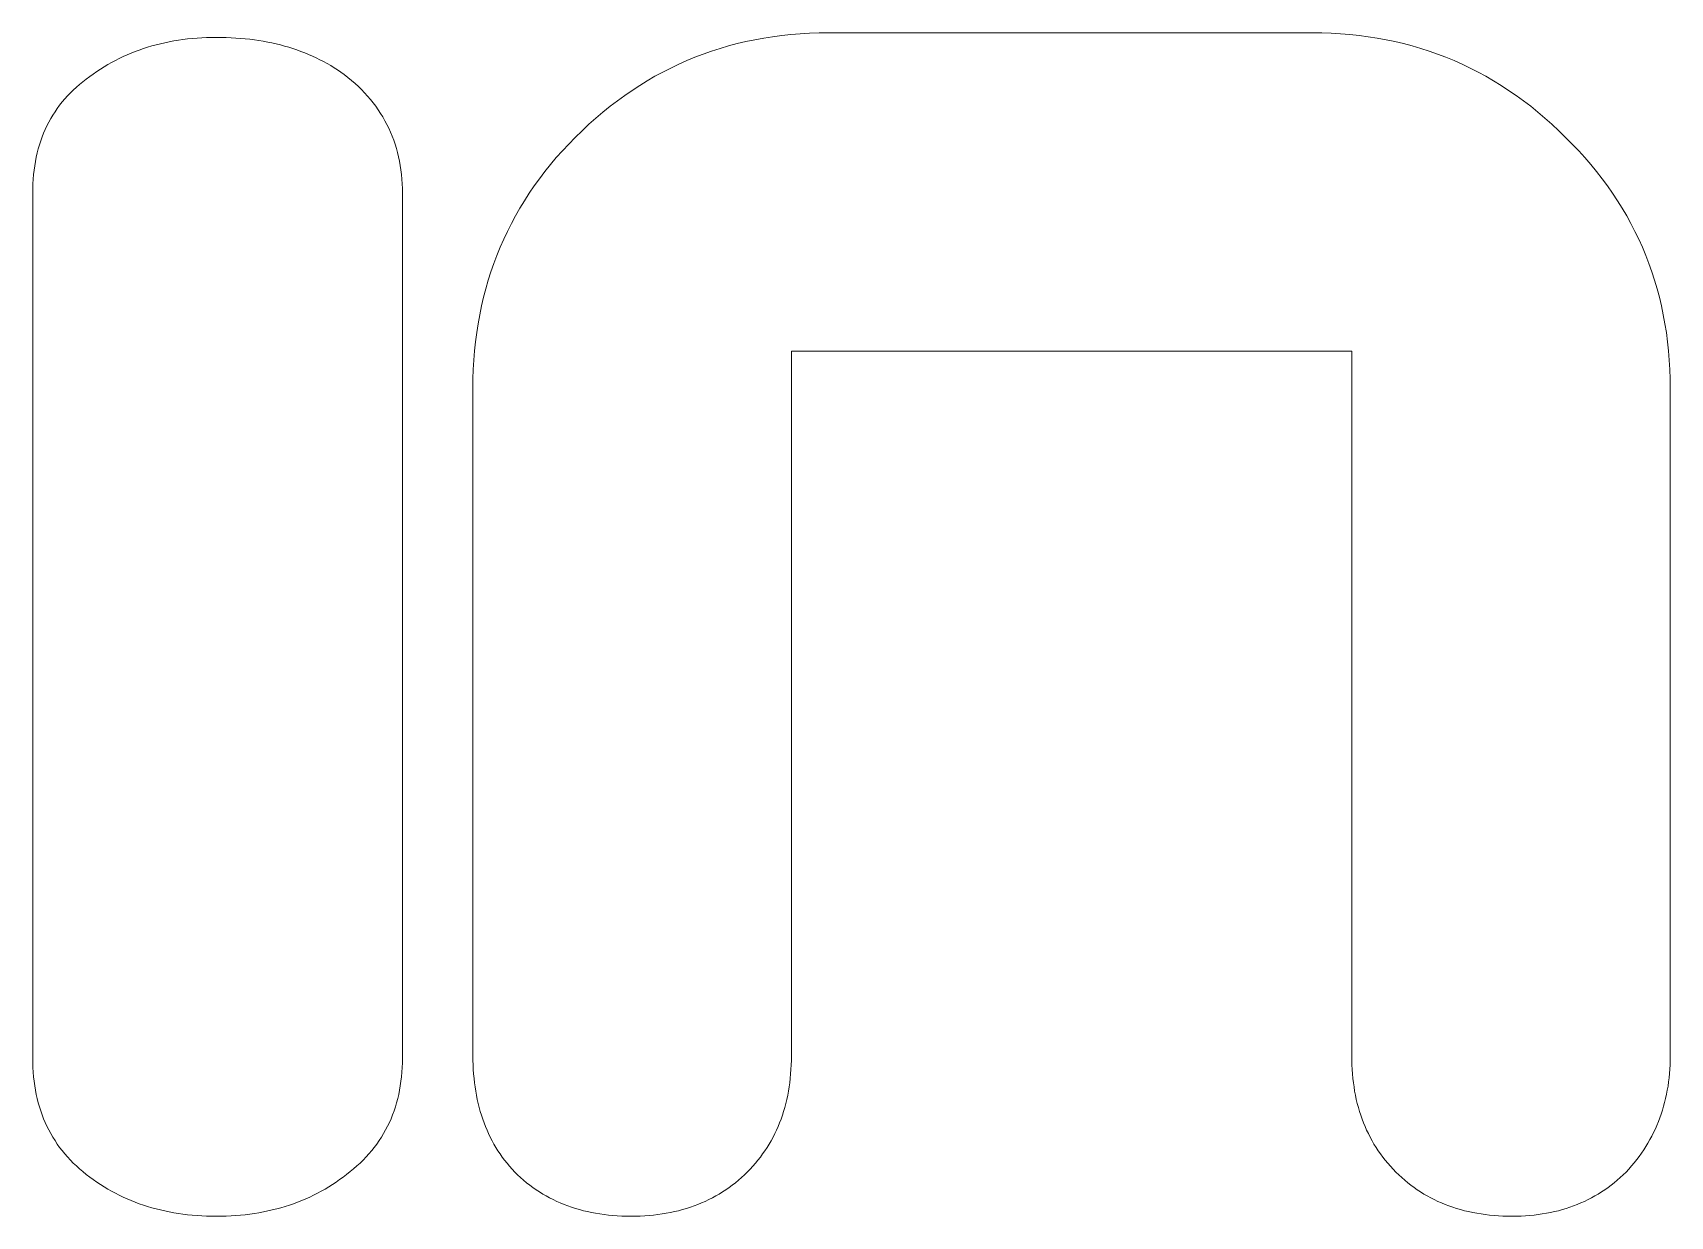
# Model space of a CAD drawing. Header units: millimetres. Extents: x -350 to 1050, y -3 to 474.
# Drawn here: x -274.38 to -248.94, y 41.42 to 59.81 of the extents above; entities that cross this region are included whole.
import ezdxf

# ---------------------------------------------------------------- set-up
doc = ezdxf.new("R2010")
doc.units = ezdxf.units.MM
doc.header["$MEASUREMENT"] = 0
doc.layers.add('Text', color=1, linetype='CONTINUOUS', lineweight=0, true_color=0xff0000)

msp = doc.modelspace()

# ---------------------------------------------------------------- linework, layer by layer
at = {"layer": 'Text'}
for p, q in [((-262.603, 59.785), (-262.459, 59.797)), ((-262.459, 59.797), (-262.314, 59.805)), ((-262.314, 59.805), (-262.167, 59.81)), ((-262.167, 59.81), (-262.018, 59.812)), ((-262.018, 59.812), (-254.504, 59.812)), ((-254.504, 59.812), (-254.356, 59.81)), ((-254.356, 59.81), (-254.209, 59.805)), ((-254.209, 59.805), (-254.063, 59.797)), ((-254.063, 59.797), (-253.919, 59.785)), ((-272.793, 59.521), (-272.729, 59.544)), ((-272.729, 59.544), (-272.665, 59.567)), ((-272.665, 59.567), (-272.599, 59.588)), ((-272.599, 59.588), (-272.533, 59.607)), ((-272.533, 59.607), (-272.467, 59.626)), ((-272.467, 59.626), (-272.399, 59.642)), ((-272.399, 59.642), (-272.331, 59.658)), ((-272.331, 59.658), (-272.262, 59.672)), ((-272.262, 59.672), (-272.192, 59.685)), ((-272.192, 59.685), (-272.122, 59.697)), ((-272.122, 59.697), (-272.05, 59.707)), ((-272.05, 59.707), (-271.978, 59.716)), ((-271.978, 59.716), (-271.905, 59.723)), ((-271.905, 59.723), (-271.832, 59.729)), ((-271.832, 59.729), (-271.758, 59.734)), ((-271.758, 59.734), (-271.683, 59.737)), ((-271.683, 59.737), (-271.607, 59.739)), ((-271.607, 59.739), (-271.53, 59.74)), ((-271.53, 59.74), (-271.454, 59.739)), ((-271.454, 59.739), (-271.378, 59.737)), ((-271.378, 59.737), (-271.303, 59.734)), ((-271.303, 59.734), (-271.229, 59.73)), ((-271.229, 59.73), (-271.156, 59.725)), ((-271.156, 59.725), (-271.084, 59.718)), ((-271.084, 59.718), (-271.012, 59.71)), ((-271.012, 59.71), (-270.941, 59.701)), ((-270.941, 59.701), (-270.872, 59.691)), ((-270.872, 59.691), (-270.803, 59.68)), ((-270.803, 59.68), (-270.734, 59.667)), ((-270.734, 59.667), (-270.667, 59.653)), ((-270.667, 59.653), (-270.6, 59.638)), ((-270.6, 59.638), (-270.535, 59.622)), ((-270.535, 59.622), (-270.47, 59.605)), ((-270.47, 59.605), (-270.406, 59.586)), ((-270.406, 59.586), (-270.342, 59.566)), ((-270.342, 59.566), (-270.28, 59.545)), ((-270.28, 59.545), (-270.218, 59.523)), ((-263.837, 59.526), (-263.705, 59.569)), ((-263.705, 59.569), (-263.573, 59.607)), ((-263.573, 59.607), (-263.438, 59.643)), ((-263.438, 59.643), (-263.303, 59.675)), ((-263.303, 59.675), (-263.166, 59.704)), ((-263.166, 59.704), (-263.027, 59.729)), ((-263.027, 59.729), (-262.888, 59.751)), ((-262.888, 59.751), (-262.746, 59.77)), ((-262.746, 59.77), (-262.603, 59.785)), ((-253.919, 59.785), (-253.776, 59.77)), ((-253.776, 59.77), (-253.635, 59.751)), ((-253.635, 59.751), (-253.495, 59.729)), ((-253.495, 59.729), (-253.357, 59.704)), ((-253.357, 59.704), (-253.22, 59.675)), ((-253.22, 59.675), (-253.084, 59.643)), ((-253.084, 59.643), (-252.95, 59.607)), ((-252.95, 59.607), (-252.817, 59.569)), ((-252.817, 59.569), (-252.686, 59.526)), ((-273.333, 59.247), (-273.276, 59.282)), ((-273.276, 59.282), (-273.218, 59.317)), ((-273.218, 59.317), (-273.16, 59.35)), ((-273.16, 59.35), (-273.1, 59.382)), ((-273.1, 59.382), (-273.04, 59.412)), ((-273.04, 59.412), (-272.98, 59.441)), ((-272.98, 59.441), (-272.918, 59.469)), ((-272.918, 59.469), (-272.856, 59.496)), ((-272.856, 59.496), (-272.793, 59.521)), ((-270.218, 59.523), (-270.158, 59.499)), ((-270.158, 59.499), (-270.098, 59.475)), ((-270.098, 59.475), (-270.038, 59.449)), ((-270.038, 59.449), (-269.98, 59.422)), ((-269.98, 59.422), (-269.923, 59.393)), ((-269.923, 59.393), (-269.866, 59.364)), ((-269.866, 59.364), (-269.81, 59.333)), ((-269.81, 59.333), (-269.755, 59.301)), ((-269.755, 59.301), (-269.701, 59.268)), ((-264.472, 59.264), (-264.348, 59.323)), ((-264.348, 59.323), (-264.222, 59.379)), ((-264.222, 59.379), (-264.095, 59.432)), ((-264.095, 59.432), (-263.967, 59.481)), ((-263.967, 59.481), (-263.837, 59.526)), ((-252.686, 59.526), (-252.556, 59.481)), ((-252.556, 59.481), (-252.428, 59.432)), ((-252.428, 59.432), (-252.301, 59.379)), ((-252.301, 59.379), (-252.175, 59.323)), ((-252.175, 59.323), (-252.051, 59.264)), ((-273.657, 59.008), (-273.606, 59.049)), ((-273.606, 59.049), (-273.553, 59.09)), ((-273.553, 59.09), (-273.499, 59.131)), ((-273.499, 59.131), (-273.445, 59.171)), ((-273.445, 59.171), (-273.389, 59.209)), ((-273.389, 59.209), (-273.333, 59.247)), ((-269.701, 59.268), (-269.648, 59.234)), ((-269.648, 59.234), (-269.595, 59.199)), ((-269.595, 59.199), (-269.543, 59.162)), ((-269.543, 59.162), (-269.486, 59.117)), ((-269.486, 59.117), (-269.431, 59.071)), ((-269.431, 59.071), (-269.377, 59.025)), ((-264.954, 58.993), (-264.836, 59.066)), ((-264.836, 59.066), (-264.716, 59.136)), ((-264.716, 59.136), (-264.594, 59.201)), ((-264.594, 59.201), (-264.472, 59.264)), ((-252.051, 59.264), (-251.928, 59.201)), ((-251.928, 59.201), (-251.807, 59.136)), ((-251.807, 59.136), (-251.687, 59.066)), ((-251.687, 59.066), (-251.569, 58.993)), ((-273.927, 58.737), (-273.886, 58.785)), ((-273.886, 58.785), (-273.844, 58.832)), ((-273.844, 58.832), (-273.8, 58.877)), ((-273.8, 58.877), (-273.754, 58.922)), ((-273.754, 58.922), (-273.706, 58.966)), ((-273.706, 58.966), (-273.657, 59.008)), ((-269.377, 59.025), (-269.325, 58.977)), ((-269.325, 58.977), (-269.276, 58.928)), ((-269.276, 58.928), (-269.228, 58.879)), ((-269.228, 58.879), (-269.182, 58.828)), ((-269.182, 58.828), (-269.137, 58.776)), ((-269.137, 58.776), (-269.095, 58.724)), ((-265.301, 58.755), (-265.187, 58.838)), ((-265.187, 58.838), (-265.071, 58.917)), ((-265.071, 58.917), (-264.954, 58.993)), ((-251.569, 58.993), (-251.452, 58.917)), ((-251.452, 58.917), (-251.336, 58.838)), ((-251.336, 58.838), (-251.222, 58.755)), ((-274.104, 58.479), (-274.072, 58.533)), ((-274.072, 58.533), (-274.038, 58.586)), ((-274.038, 58.586), (-274.003, 58.637)), ((-274.003, 58.637), (-273.966, 58.687)), ((-273.966, 58.687), (-273.927, 58.737)), ((-269.095, 58.724), (-269.055, 58.67)), ((-269.055, 58.67), (-269.016, 58.616)), ((-269.016, 58.616), (-268.98, 58.56)), ((-268.98, 58.56), (-268.945, 58.504)), ((-265.635, 58.486), (-265.525, 58.579)), ((-265.525, 58.579), (-265.414, 58.669)), ((-265.414, 58.669), (-265.301, 58.755)), ((-251.222, 58.755), (-251.109, 58.669)), ((-251.109, 58.669), (-250.998, 58.579)), ((-250.998, 58.579), (-250.888, 58.486)), ((-274.215, 58.253), (-274.19, 58.311)), ((-274.19, 58.311), (-274.163, 58.368)), ((-274.163, 58.368), (-274.134, 58.424)), ((-274.134, 58.424), (-274.104, 58.479)), ((-268.945, 58.504), (-268.912, 58.446)), ((-268.912, 58.446), (-268.881, 58.388)), ((-268.881, 58.388), (-268.852, 58.328)), ((-268.852, 58.328), (-268.825, 58.268)), ((-268.825, 58.268), (-268.799, 58.207)), ((-265.956, 58.187), (-265.85, 58.29)), ((-265.85, 58.29), (-265.743, 58.39)), ((-265.743, 58.39), (-265.635, 58.486)), ((-250.888, 58.486), (-250.779, 58.39)), ((-250.779, 58.39), (-250.672, 58.29)), ((-250.672, 58.29), (-250.567, 58.187)), ((-274.298, 58.009), (-274.28, 58.072)), ((-274.28, 58.072), (-274.26, 58.133)), ((-274.26, 58.133), (-274.238, 58.194)), ((-274.238, 58.194), (-274.215, 58.253)), ((-268.799, 58.207), (-268.776, 58.144)), ((-268.776, 58.144), (-268.754, 58.081)), ((-268.754, 58.081), (-268.734, 58.016)), ((-268.734, 58.016), (-268.716, 57.951)), ((-266.154, 57.978), (-266.057, 58.083)), ((-266.057, 58.083), (-265.956, 58.187)), ((-250.567, 58.187), (-250.464, 58.083)), ((-250.464, 58.083), (-250.364, 57.978)), ((-274.353, 57.747), (-274.342, 57.814)), ((-274.342, 57.814), (-274.329, 57.88)), ((-274.329, 57.88), (-274.314, 57.945)), ((-274.314, 57.945), (-274.298, 58.009)), ((-268.716, 57.951), (-268.7, 57.885)), ((-268.7, 57.885), (-268.686, 57.818)), ((-268.686, 57.818), (-268.674, 57.749)), ((-266.427, 57.655), (-266.34, 57.764)), ((-266.34, 57.764), (-266.249, 57.872)), ((-266.249, 57.872), (-266.154, 57.978)), ((-250.364, 57.978), (-250.267, 57.872)), ((-250.267, 57.872), (-250.174, 57.764)), ((-250.174, 57.764), (-250.085, 57.655)), ((-274.381, 57.466), (-274.376, 57.538)), ((-274.376, 57.538), (-274.37, 57.609)), ((-274.37, 57.609), (-274.363, 57.678)), ((-274.363, 57.678), (-274.353, 57.747)), ((-268.674, 57.749), (-268.664, 57.68)), ((-268.664, 57.68), (-268.655, 57.61)), ((-268.655, 57.61), (-268.649, 57.539)), ((-268.649, 57.539), (-268.644, 57.467)), ((-266.593, 57.432), (-266.512, 57.544)), ((-266.512, 57.544), (-266.427, 57.655)), ((-250.085, 57.655), (-249.998, 57.544)), ((-249.998, 57.544), (-249.916, 57.432)), ((-274.384, 57.32), (-274.383, 57.394)), ((-274.384, 43.881), (-274.384, 57.32)), ((-274.383, 57.394), (-274.381, 57.466)), ((-268.644, 57.467), (-268.641, 57.394)), ((-268.641, 57.394), (-268.64, 57.32)), ((-268.64, 57.32), (-268.64, 43.881)), ((-266.745, 57.203), (-266.67, 57.318)), ((-266.67, 57.318), (-266.593, 57.432)), ((-249.916, 57.432), (-249.836, 57.318)), ((-249.836, 57.318), (-249.76, 57.203)), ((-266.884, 56.968), (-266.816, 57.086)), ((-266.816, 57.086), (-266.745, 57.203)), ((-249.76, 57.203), (-249.687, 57.086)), ((-249.687, 57.086), (-249.618, 56.968)), ((-267.009, 56.726), (-266.948, 56.848)), ((-266.948, 56.848), (-266.884, 56.968)), ((-249.618, 56.968), (-249.552, 56.848)), ((-249.552, 56.848), (-249.489, 56.726)), ((-267.122, 56.479), (-267.067, 56.604)), ((-267.067, 56.604), (-267.009, 56.726)), ((-249.489, 56.726), (-249.43, 56.604)), ((-249.43, 56.604), (-249.374, 56.479)), ((-267.221, 56.226), (-267.173, 56.353)), ((-267.173, 56.353), (-267.122, 56.479)), ((-249.374, 56.479), (-249.322, 56.353)), ((-249.322, 56.353), (-249.273, 56.226)), ((-267.307, 55.967), (-267.266, 56.097)), ((-267.266, 56.097), (-267.221, 56.226)), ((-249.273, 56.226), (-249.227, 56.097)), ((-249.227, 56.097), (-249.185, 55.967)), ((-267.38, 55.702), (-267.345, 55.835)), ((-267.345, 55.835), (-267.307, 55.967)), ((-249.185, 55.967), (-249.146, 55.835)), ((-249.146, 55.835), (-249.11, 55.702)), ((-267.439, 55.43), (-267.411, 55.567)), ((-267.411, 55.567), (-267.38, 55.702)), ((-249.11, 55.702), (-249.078, 55.567)), ((-249.078, 55.567), (-249.05, 55.43)), ((-267.486, 55.153), (-267.464, 55.292)), ((-267.464, 55.292), (-267.439, 55.43)), ((-249.05, 55.43), (-249.024, 55.292)), ((-249.024, 55.292), (-249.002, 55.153)), ((-267.519, 54.87), (-267.504, 55.012)), ((-267.504, 55.012), (-267.486, 55.153)), ((-249.002, 55.153), (-248.984, 55.012)), ((-248.984, 55.012), (-248.968, 54.87)), ((-267.539, 54.58), (-267.53, 54.726)), ((-267.53, 54.726), (-267.519, 54.87)), ((-253.89, 54.863), (-262.596, 54.863)), ((-262.596, 54.863), (-262.596, 43.917)), ((-253.89, 43.917), (-253.89, 54.863)), ((-248.968, 54.87), (-248.956, 54.726)), ((-248.956, 54.726), (-248.948, 54.58)), ((-267.544, 54.434), (-267.539, 54.58)), ((-248.948, 54.58), (-248.943, 54.434)), ((-267.545, 54.285), (-267.544, 54.434)), ((-267.545, 43.917), (-267.545, 54.285)), ((-248.943, 54.434), (-248.941, 54.285)), ((-248.941, 54.285), (-248.941, 43.917)), ((-274.383, 43.807), (-274.384, 43.881)), ((-274.381, 43.734), (-274.383, 43.807)), ((-268.641, 43.807), (-268.644, 43.734)), ((-268.64, 43.881), (-268.641, 43.807)), ((-267.545, 43.846), (-267.545, 43.917)), ((-267.543, 43.775), (-267.545, 43.846)), ((-267.539, 43.705), (-267.543, 43.775)), ((-262.599, 43.775), (-262.603, 43.705)), ((-262.597, 43.846), (-262.599, 43.775)), ((-262.596, 43.917), (-262.597, 43.846)), ((-253.89, 43.846), (-253.89, 43.917)), ((-253.887, 43.775), (-253.89, 43.846)), ((-253.884, 43.705), (-253.887, 43.775)), ((-248.944, 43.779), (-248.948, 43.711)), ((-248.942, 43.848), (-248.944, 43.779)), ((-248.941, 43.917), (-248.942, 43.848)), ((-274.376, 43.662), (-274.381, 43.734)), ((-274.37, 43.591), (-274.376, 43.662)), ((-274.363, 43.522), (-274.37, 43.591)), ((-274.353, 43.453), (-274.363, 43.522)), ((-268.663, 43.522), (-268.673, 43.453)), ((-268.655, 43.591), (-268.663, 43.522)), ((-268.648, 43.662), (-268.655, 43.591)), ((-268.644, 43.734), (-268.648, 43.662)), ((-267.534, 43.636), (-267.539, 43.705)), ((-267.528, 43.567), (-267.534, 43.636)), ((-267.521, 43.5), (-267.528, 43.567)), ((-262.614, 43.567), (-262.622, 43.5)), ((-262.608, 43.636), (-262.614, 43.567)), ((-262.603, 43.705), (-262.608, 43.636)), ((-253.879, 43.636), (-253.884, 43.705)), ((-253.872, 43.567), (-253.879, 43.636)), ((-253.865, 43.5), (-253.872, 43.567)), ((-248.967, 43.511), (-248.976, 43.446)), ((-248.959, 43.577), (-248.967, 43.511)), ((-248.953, 43.644), (-248.959, 43.577)), ((-248.948, 43.711), (-248.953, 43.644)), ((-274.342, 43.385), (-274.353, 43.453)), ((-274.329, 43.318), (-274.342, 43.385)), ((-274.314, 43.253), (-274.329, 43.318)), ((-268.698, 43.318), (-268.713, 43.253)), ((-268.685, 43.385), (-268.698, 43.318)), ((-268.673, 43.453), (-268.685, 43.385)), ((-267.512, 43.434), (-267.521, 43.5)), ((-267.502, 43.368), (-267.512, 43.434)), ((-267.491, 43.304), (-267.502, 43.368)), ((-267.478, 43.24), (-267.491, 43.304)), ((-262.654, 43.304), (-262.668, 43.24)), ((-262.642, 43.368), (-262.654, 43.304)), ((-262.631, 43.434), (-262.642, 43.368)), ((-262.622, 43.5), (-262.631, 43.434)), ((-253.855, 43.434), (-253.865, 43.5)), ((-253.845, 43.368), (-253.855, 43.434)), ((-253.832, 43.304), (-253.845, 43.368)), ((-253.819, 43.24), (-253.832, 43.304)), ((-249.013, 43.256), (-249.028, 43.194)), ((-248.999, 43.319), (-249.013, 43.256)), ((-248.987, 43.382), (-248.999, 43.319)), ((-248.976, 43.446), (-248.987, 43.382)), ((-274.298, 43.188), (-274.314, 43.253)), ((-274.28, 43.125), (-274.298, 43.188)), ((-274.26, 43.062), (-274.28, 43.125)), ((-274.238, 43.001), (-274.26, 43.062)), ((-274.215, 42.94), (-274.238, 43.001)), ((-268.793, 43.001), (-268.817, 42.94)), ((-268.77, 43.062), (-268.793, 43.001)), ((-268.75, 43.125), (-268.77, 43.062)), ((-268.731, 43.188), (-268.75, 43.125)), ((-268.713, 43.253), (-268.731, 43.188)), ((-267.463, 43.177), (-267.478, 43.24)), ((-267.448, 43.115), (-267.463, 43.177)), ((-267.431, 43.054), (-267.448, 43.115)), ((-267.413, 42.994), (-267.431, 43.054)), ((-262.717, 43.054), (-262.736, 42.994)), ((-262.699, 43.115), (-262.717, 43.054)), ((-262.683, 43.177), (-262.699, 43.115)), ((-262.668, 43.24), (-262.683, 43.177)), ((-253.804, 43.177), (-253.819, 43.24)), ((-253.787, 43.115), (-253.804, 43.177)), ((-253.77, 43.054), (-253.787, 43.115)), ((-253.75, 42.994), (-253.77, 43.054)), ((-249.081, 43.012), (-249.102, 42.953)), ((-249.062, 43.072), (-249.081, 43.012)), ((-249.044, 43.133), (-249.062, 43.072)), ((-249.028, 43.194), (-249.044, 43.133)), ((-274.19, 42.881), (-274.215, 42.94)), ((-274.163, 42.823), (-274.19, 42.881)), ((-274.134, 42.766), (-274.163, 42.823)), ((-274.104, 42.709), (-274.134, 42.766)), ((-268.901, 42.766), (-268.933, 42.709)), ((-268.871, 42.823), (-268.901, 42.766)), ((-268.843, 42.881), (-268.871, 42.823)), ((-268.817, 42.94), (-268.843, 42.881)), ((-267.393, 42.935), (-267.413, 42.994)), ((-267.372, 42.877), (-267.393, 42.935)), ((-267.35, 42.82), (-267.372, 42.877)), ((-267.326, 42.763), (-267.35, 42.82)), ((-267.301, 42.708), (-267.326, 42.763)), ((-262.828, 42.763), (-262.854, 42.708)), ((-262.803, 42.82), (-262.828, 42.763)), ((-262.779, 42.877), (-262.803, 42.82)), ((-262.757, 42.935), (-262.779, 42.877)), ((-262.736, 42.994), (-262.757, 42.935)), ((-253.73, 42.935), (-253.75, 42.994)), ((-253.707, 42.877), (-253.73, 42.935)), ((-253.684, 42.82), (-253.707, 42.877)), ((-253.659, 42.763), (-253.684, 42.82)), ((-253.632, 42.708), (-253.659, 42.763)), ((-249.173, 42.781), (-249.199, 42.725)), ((-249.148, 42.837), (-249.173, 42.781)), ((-249.124, 42.895), (-249.148, 42.837)), ((-249.102, 42.953), (-249.124, 42.895)), ((-274.072, 42.654), (-274.104, 42.709)), ((-274.038, 42.6), (-274.072, 42.654)), ((-274.003, 42.547), (-274.038, 42.6)), ((-273.966, 42.495), (-274.003, 42.547)), ((-273.927, 42.444), (-273.966, 42.495)), ((-269.077, 42.495), (-269.118, 42.444)), ((-269.038, 42.547), (-269.077, 42.495)), ((-269.001, 42.6), (-269.038, 42.547)), ((-268.966, 42.654), (-269.001, 42.6)), ((-268.933, 42.709), (-268.966, 42.654)), ((-267.275, 42.653), (-267.301, 42.708)), ((-267.247, 42.599), (-267.275, 42.653)), ((-267.218, 42.546), (-267.247, 42.599)), ((-267.187, 42.494), (-267.218, 42.546)), ((-267.156, 42.443), (-267.187, 42.494)), ((-262.974, 42.494), (-263.008, 42.443)), ((-262.942, 42.546), (-262.974, 42.494)), ((-262.911, 42.599), (-262.942, 42.546)), ((-262.882, 42.653), (-262.911, 42.599)), ((-262.854, 42.708), (-262.882, 42.653)), ((-253.605, 42.653), (-253.632, 42.708)), ((-253.575, 42.599), (-253.605, 42.653)), ((-253.545, 42.546), (-253.575, 42.599)), ((-253.512, 42.494), (-253.545, 42.546)), ((-253.479, 42.443), (-253.512, 42.494)), ((-249.319, 42.508), (-249.353, 42.456)), ((-249.287, 42.561), (-249.319, 42.508)), ((-249.256, 42.615), (-249.287, 42.561)), ((-249.227, 42.669), (-249.256, 42.615)), ((-249.199, 42.725), (-249.227, 42.669)), ((-273.886, 42.394), (-273.927, 42.444)), ((-273.844, 42.346), (-273.886, 42.394)), ((-273.8, 42.298), (-273.844, 42.346)), ((-273.754, 42.251), (-273.8, 42.298)), ((-273.706, 42.206), (-273.754, 42.251)), ((-269.298, 42.251), (-269.348, 42.206)), ((-269.25, 42.298), (-269.298, 42.251)), ((-269.204, 42.346), (-269.25, 42.298)), ((-269.16, 42.394), (-269.204, 42.346)), ((-269.118, 42.444), (-269.16, 42.394)), ((-267.122, 42.393), (-267.156, 42.443)), ((-267.088, 42.344), (-267.122, 42.393)), ((-267.052, 42.296), (-267.088, 42.344)), ((-267.015, 42.248), (-267.052, 42.296)), ((-266.976, 42.202), (-267.015, 42.248)), ((-263.156, 42.248), (-263.197, 42.202)), ((-263.117, 42.296), (-263.156, 42.248)), ((-263.079, 42.344), (-263.117, 42.296)), ((-263.043, 42.393), (-263.079, 42.344)), ((-263.008, 42.443), (-263.043, 42.393)), ((-253.444, 42.393), (-253.479, 42.443)), ((-253.407, 42.344), (-253.444, 42.393)), ((-253.37, 42.296), (-253.407, 42.344)), ((-253.33, 42.248), (-253.37, 42.296)), ((-253.29, 42.202), (-253.33, 42.248)), ((-249.501, 42.254), (-249.542, 42.206)), ((-249.462, 42.304), (-249.501, 42.254)), ((-249.424, 42.354), (-249.462, 42.304)), ((-249.388, 42.404), (-249.424, 42.354)), ((-249.353, 42.456), (-249.388, 42.404)), ((-273.657, 42.161), (-273.706, 42.206)), ((-273.606, 42.118), (-273.657, 42.161)), ((-273.553, 42.075), (-273.606, 42.118)), ((-273.499, 42.034), (-273.553, 42.075)), ((-273.445, 41.994), (-273.499, 42.034)), ((-273.389, 41.955), (-273.445, 41.994)), ((-269.616, 41.994), (-269.672, 41.955)), ((-269.561, 42.034), (-269.616, 41.994)), ((-269.507, 42.075), (-269.561, 42.034)), ((-269.452, 42.118), (-269.507, 42.075)), ((-269.399, 42.161), (-269.452, 42.118)), ((-269.348, 42.206), (-269.399, 42.161)), ((-266.936, 42.156), (-266.976, 42.202)), ((-266.895, 42.111), (-266.936, 42.156)), ((-266.85, 42.068), (-266.895, 42.111)), ((-266.805, 42.025), (-266.85, 42.068)), ((-266.758, 41.985), (-266.805, 42.025)), ((-266.711, 41.945), (-266.758, 41.985)), ((-263.42, 41.985), (-263.467, 41.945)), ((-263.373, 42.025), (-263.42, 41.985)), ((-263.327, 42.068), (-263.373, 42.025)), ((-263.283, 42.111), (-263.327, 42.068)), ((-263.239, 42.156), (-263.283, 42.111)), ((-263.197, 42.202), (-263.239, 42.156)), ((-253.247, 42.156), (-253.29, 42.202)), ((-253.204, 42.111), (-253.247, 42.156)), ((-253.159, 42.068), (-253.204, 42.111)), ((-253.114, 42.025), (-253.159, 42.068)), ((-253.067, 41.985), (-253.114, 42.025)), ((-253.02, 41.945), (-253.067, 41.985)), ((-249.764, 41.985), (-249.811, 41.945)), ((-249.718, 42.025), (-249.764, 41.985)), ((-249.672, 42.068), (-249.718, 42.025)), ((-249.628, 42.111), (-249.672, 42.068)), ((-249.584, 42.158), (-249.628, 42.111)), ((-249.542, 42.206), (-249.584, 42.158)), ((-273.333, 41.918), (-273.389, 41.955)), ((-273.276, 41.882), (-273.333, 41.918)), ((-273.218, 41.848), (-273.276, 41.882)), ((-273.16, 41.815), (-273.218, 41.848)), ((-273.1, 41.783), (-273.16, 41.815)), ((-273.04, 41.752), (-273.1, 41.783)), ((-272.98, 41.723), (-273.04, 41.752)), ((-270.02, 41.752), (-270.081, 41.723)), ((-269.96, 41.783), (-270.02, 41.752)), ((-269.901, 41.815), (-269.96, 41.783)), ((-269.842, 41.848), (-269.901, 41.815)), ((-269.785, 41.882), (-269.842, 41.848)), ((-269.728, 41.918), (-269.785, 41.882)), ((-269.672, 41.955), (-269.728, 41.918)), ((-266.662, 41.908), (-266.711, 41.945)), ((-266.613, 41.871), (-266.662, 41.908)), ((-266.563, 41.836), (-266.613, 41.871)), ((-266.512, 41.803), (-266.563, 41.836)), ((-266.46, 41.77), (-266.512, 41.803)), ((-266.407, 41.74), (-266.46, 41.77)), ((-266.353, 41.71), (-266.407, 41.74)), ((-263.771, 41.74), (-263.824, 41.71)), ((-263.718, 41.77), (-263.771, 41.74)), ((-263.666, 41.803), (-263.718, 41.77)), ((-263.615, 41.836), (-263.666, 41.803)), ((-263.565, 41.871), (-263.615, 41.836)), ((-263.515, 41.908), (-263.565, 41.871)), ((-263.467, 41.945), (-263.515, 41.908)), ((-252.971, 41.908), (-253.02, 41.945)), ((-252.922, 41.871), (-252.971, 41.908)), ((-252.872, 41.836), (-252.922, 41.871)), ((-252.821, 41.803), (-252.872, 41.836)), ((-252.769, 41.77), (-252.821, 41.803)), ((-252.716, 41.74), (-252.769, 41.77)), ((-252.662, 41.71), (-252.716, 41.74)), ((-250.112, 41.74), (-250.165, 41.71)), ((-250.06, 41.77), (-250.112, 41.74)), ((-250.008, 41.803), (-250.06, 41.77)), ((-249.958, 41.836), (-250.008, 41.803)), ((-249.908, 41.871), (-249.958, 41.836)), ((-249.859, 41.908), (-249.908, 41.871)), ((-249.811, 41.945), (-249.859, 41.908)), ((-272.918, 41.695), (-272.98, 41.723)), ((-272.856, 41.669), (-272.918, 41.695)), ((-272.793, 41.644), (-272.856, 41.669)), ((-272.729, 41.62), (-272.793, 41.644)), ((-272.665, 41.598), (-272.729, 41.62)), ((-272.599, 41.577), (-272.665, 41.598)), ((-272.533, 41.557), (-272.599, 41.577)), ((-272.467, 41.539), (-272.533, 41.557)), ((-272.399, 41.522), (-272.467, 41.539)), ((-272.331, 41.507), (-272.399, 41.522)), ((-272.262, 41.492), (-272.331, 41.507)), ((-272.192, 41.48), (-272.262, 41.492)), ((-272.122, 41.468), (-272.192, 41.48)), ((-270.869, 41.48), (-270.939, 41.468)), ((-270.799, 41.492), (-270.869, 41.48)), ((-270.73, 41.507), (-270.799, 41.492)), ((-270.662, 41.522), (-270.73, 41.507)), ((-270.594, 41.539), (-270.662, 41.522)), ((-270.527, 41.557), (-270.594, 41.539)), ((-270.461, 41.577), (-270.527, 41.557)), ((-270.396, 41.598), (-270.461, 41.577)), ((-270.331, 41.62), (-270.396, 41.598)), ((-270.268, 41.644), (-270.331, 41.62)), ((-270.205, 41.669), (-270.268, 41.644)), ((-270.142, 41.695), (-270.205, 41.669)), ((-270.081, 41.723), (-270.142, 41.695)), ((-266.299, 41.683), (-266.353, 41.71)), ((-266.243, 41.656), (-266.299, 41.683)), ((-266.187, 41.631), (-266.243, 41.656)), ((-266.129, 41.608), (-266.187, 41.631)), ((-266.071, 41.586), (-266.129, 41.608)), ((-266.012, 41.565), (-266.071, 41.586)), ((-265.952, 41.546), (-266.012, 41.565)), ((-265.891, 41.528), (-265.952, 41.546)), ((-265.829, 41.511), (-265.891, 41.528)), ((-265.766, 41.496), (-265.829, 41.511)), ((-265.703, 41.483), (-265.766, 41.496)), ((-265.638, 41.471), (-265.703, 41.483)), ((-264.475, 41.483), (-264.54, 41.471)), ((-264.411, 41.496), (-264.475, 41.483)), ((-264.349, 41.511), (-264.411, 41.496)), ((-264.287, 41.528), (-264.349, 41.511)), ((-264.226, 41.546), (-264.287, 41.528)), ((-264.166, 41.565), (-264.226, 41.546)), ((-264.107, 41.586), (-264.166, 41.565)), ((-264.048, 41.608), (-264.107, 41.586)), ((-263.991, 41.631), (-264.048, 41.608)), ((-263.935, 41.656), (-263.991, 41.631)), ((-263.879, 41.683), (-263.935, 41.656)), ((-263.824, 41.71), (-263.879, 41.683)), ((-252.608, 41.683), (-252.662, 41.71)), ((-252.552, 41.656), (-252.608, 41.683)), ((-252.496, 41.631), (-252.552, 41.656)), ((-252.438, 41.608), (-252.496, 41.631)), ((-252.38, 41.586), (-252.438, 41.608)), ((-252.321, 41.565), (-252.38, 41.586)), ((-252.261, 41.546), (-252.321, 41.565)), ((-252.2, 41.528), (-252.261, 41.546)), ((-252.138, 41.511), (-252.2, 41.528)), ((-252.075, 41.496), (-252.138, 41.511)), ((-252.011, 41.483), (-252.075, 41.496)), ((-251.947, 41.471), (-252.011, 41.483)), ((-250.802, 41.483), (-250.865, 41.471)), ((-250.74, 41.496), (-250.802, 41.483)), ((-250.679, 41.511), (-250.74, 41.496)), ((-250.618, 41.528), (-250.679, 41.511)), ((-250.559, 41.546), (-250.618, 41.528)), ((-250.5, 41.565), (-250.559, 41.546)), ((-250.442, 41.586), (-250.5, 41.565)), ((-250.385, 41.608), (-250.442, 41.586)), ((-250.329, 41.631), (-250.385, 41.608)), ((-250.273, 41.656), (-250.329, 41.631)), ((-250.219, 41.683), (-250.273, 41.656)), ((-250.165, 41.71), (-250.219, 41.683)), ((-272.05, 41.458), (-272.122, 41.468)), ((-271.978, 41.449), (-272.05, 41.458)), ((-271.905, 41.442), (-271.978, 41.449)), ((-271.832, 41.436), (-271.905, 41.442)), ((-271.758, 41.431), (-271.832, 41.436)), ((-271.683, 41.428), (-271.758, 41.431)), ((-271.607, 41.425), (-271.683, 41.428)), ((-271.53, 41.425), (-271.607, 41.425)), ((-271.454, 41.425), (-271.53, 41.425)), ((-271.378, 41.428), (-271.454, 41.425)), ((-271.303, 41.431), (-271.378, 41.428)), ((-271.229, 41.436), (-271.303, 41.431)), ((-271.155, 41.442), (-271.229, 41.436)), ((-271.082, 41.449), (-271.155, 41.442)), ((-271.01, 41.458), (-271.082, 41.449)), ((-270.939, 41.468), (-271.01, 41.458)), ((-265.573, 41.46), (-265.638, 41.471)), ((-265.506, 41.451), (-265.573, 41.46)), ((-265.439, 41.443), (-265.506, 41.451)), ((-265.371, 41.436), (-265.439, 41.443)), ((-265.302, 41.431), (-265.371, 41.436)), ((-265.232, 41.428), (-265.302, 41.431)), ((-265.161, 41.426), (-265.232, 41.428)), ((-265.089, 41.425), (-265.161, 41.426)), ((-265.017, 41.426), (-265.089, 41.425)), ((-264.946, 41.428), (-265.017, 41.426)), ((-264.876, 41.431), (-264.946, 41.428)), ((-264.807, 41.436), (-264.876, 41.431)), ((-264.739, 41.443), (-264.807, 41.436)), ((-264.672, 41.451), (-264.739, 41.443)), ((-264.605, 41.46), (-264.672, 41.451)), ((-264.54, 41.471), (-264.605, 41.46)), ((-251.881, 41.46), (-251.947, 41.471)), ((-251.815, 41.451), (-251.881, 41.46)), ((-251.748, 41.443), (-251.815, 41.451)), ((-251.679, 41.436), (-251.748, 41.443)), ((-251.61, 41.431), (-251.679, 41.436)), ((-251.54, 41.428), (-251.61, 41.431)), ((-251.47, 41.426), (-251.54, 41.428)), ((-251.398, 41.425), (-251.47, 41.426)), ((-251.328, 41.426), (-251.398, 41.425)), ((-251.26, 41.428), (-251.328, 41.426)), ((-251.192, 41.431), (-251.26, 41.428)), ((-251.125, 41.436), (-251.192, 41.431)), ((-251.058, 41.443), (-251.125, 41.436)), ((-250.993, 41.451), (-251.058, 41.443)), ((-250.929, 41.46), (-250.993, 41.451)), ((-250.865, 41.471), (-250.929, 41.46))]:
    msp.add_line(p, q, dxfattribs=at)

doc.saveas('drawing.dxf')
